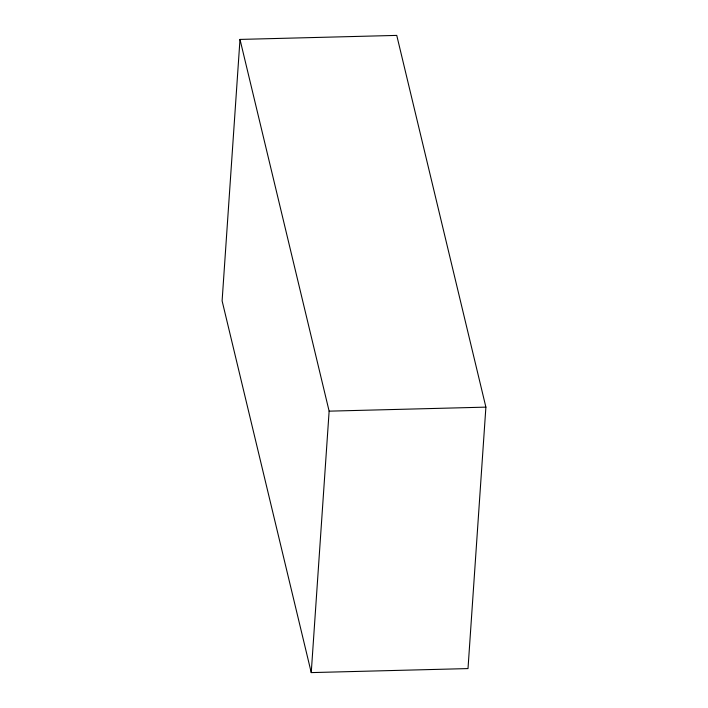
<?xml version="1.0" encoding="UTF-8"?>
<svg xmlns="http://www.w3.org/2000/svg" width="708" height="708" viewBox="0 0 708 708"><rect width="100%" height="100%" fill="white"/><g stroke="black" fill="none" stroke-linecap="round" stroke-linejoin="round"><path stroke-width="1.06" d="M239.994 39.418L222.108 300.865L311.246 672.6L468.006 668.582L485.892 407.135L396.754 35.4L239.994 39.418L329.131 411.153L311.246 672.6M329.131 411.153L485.892 407.135"/></g></svg>
